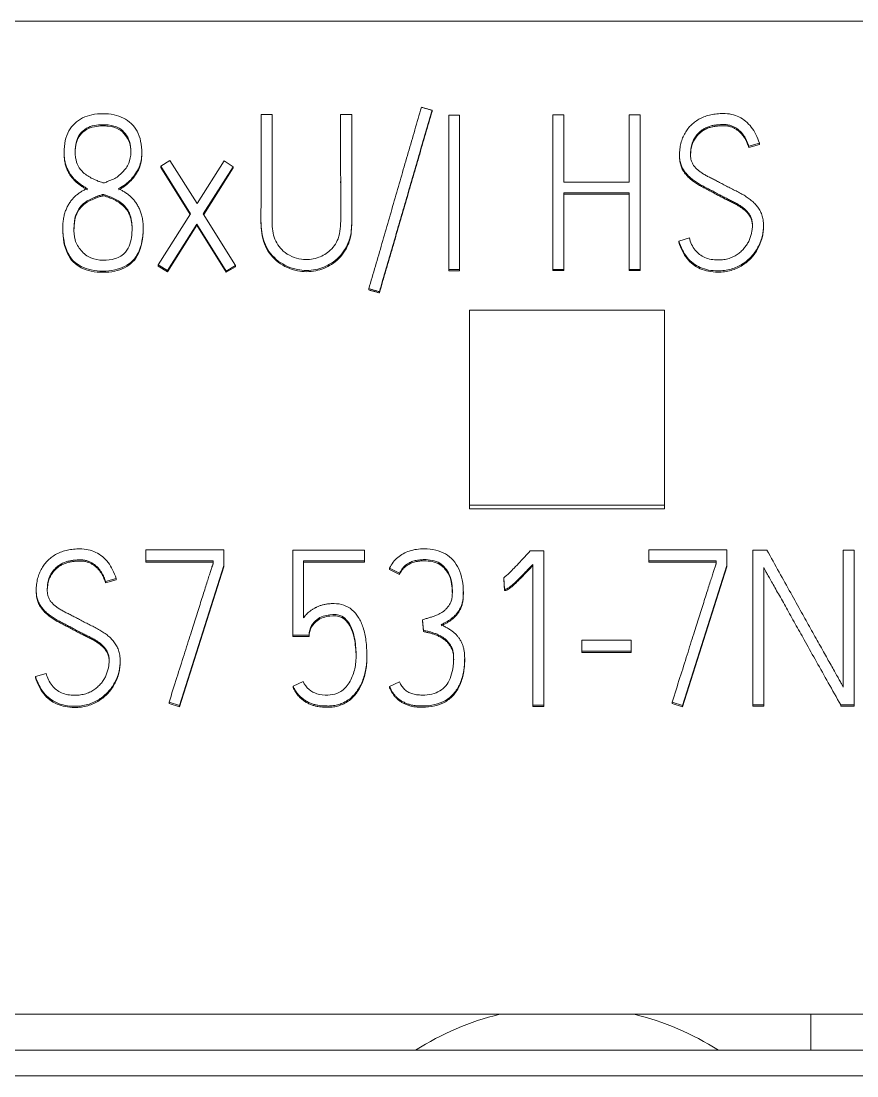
# Model space of a CAD drawing. Header units: millimetres. Extents: x 4137 to 6698, y 1400 to 3585.
# Drawn here: x 5946.05 to 5954.62, y 3361.97 to 3372.78 of the extents above; entities that cross this region are included whole.
import ezdxf

# ---------------------------------------------------------------- set-up
doc = ezdxf.new("R2010")
doc.units = ezdxf.units.MM
doc.layers.add('000-PI-Oprema', color=30, linetype='Continuous', lineweight=5)

msp = doc.modelspace()

# ---------------------------------------------------------------- linework, layer by layer
at = {"layer": '000-PI-Oprema', "color": 0, "linetype": 'ByBlock', "lineweight": 0}
for p, q in [((5968.048, 3372.785), (5943.248, 3372.785)), ((5949.327, 3371.826), (5949.327, 3371.814)), ((5950.264, 3371.87), (5950.264, 3371.858)), ((5951.504, 3371.822), (5951.504, 3370.239)), ((5951.615, 3371.822), (5951.504, 3371.822)), ((5951.615, 3371.135), (5951.615, 3371.822)), ((5952.398, 3371.822), (5952.285, 3371.822)), ((5952.285, 3371.822), (5952.285, 3371.135)), ((5952.398, 3370.239), (5952.398, 3371.822)), ((5949.327, 3371.592), (5949.327, 3371.571)), ((5946.491, 3371.44), (5946.491, 3371.427)), ((5947.288, 3371.427), (5947.288, 3371.44)), ((5953.512, 3371.503), (5953.621, 3371.533)), ((5953.512, 3371.49), (5953.621, 3371.521)), ((5953.512, 3371.503), (5953.512, 3371.49)), ((5953.621, 3371.533), (5953.621, 3371.521)), ((5947.576, 3371.355), (5947.481, 3371.296)), ((5947.854, 3370.913), (5947.576, 3371.355)), ((5948.133, 3371.351), (5947.854, 3370.913)), ((5948.226, 3371.291), (5948.133, 3371.351)), ((5949.327, 3371.387), (5949.327, 3371.4)), ((5952.802, 3371.413), (5952.802, 3371.401)), ((5947.481, 3371.296), (5947.481, 3371.283)), ((5947.481, 3371.296), (5947.787, 3370.809)), ((5947.481, 3371.283), (5947.783, 3370.803)), ((5947.918, 3370.809), (5948.226, 3371.291)), ((5947.922, 3370.803), (5948.226, 3371.279)), ((5948.226, 3371.291), (5948.226, 3371.279)), ((5948.51, 3371.202), (5948.51, 3371.189)), ((5949.327, 3371.141), (5949.327, 3371.128)), ((5952.285, 3371.135), (5951.615, 3371.135)), ((5951.615, 3370.239), (5951.615, 3371.023)), ((5951.615, 3371.023), (5952.285, 3371.023)), ((5951.615, 3371.01), (5952.285, 3371.01)), ((5952.285, 3371.023), (5952.285, 3370.239)), ((5947.787, 3370.809), (5947.454, 3370.285)), ((5948.249, 3370.279), (5947.918, 3370.809)), ((5947.55, 3370.226), (5947.851, 3370.704)), ((5947.55, 3370.213), (5947.851, 3370.691)), ((5947.851, 3370.704), (5948.153, 3370.222)), ((5947.851, 3370.704), (5947.851, 3370.691)), ((5947.851, 3370.691), (5948.153, 3370.209)), ((5948.509, 3370.782), (5948.509, 3370.769)), ((5953.663, 3370.675), (5953.663, 3370.688)), ((5946.478, 3370.665), (5946.478, 3370.653)), ((5947.301, 3370.65), (5947.301, 3370.663)), ((5952.904, 3370.561), (5952.796, 3370.53)), ((5952.796, 3370.53), (5952.796, 3370.517)), ((5947.454, 3370.285), (5947.454, 3370.273)), ((5947.454, 3370.285), (5947.55, 3370.226)), ((5947.454, 3370.273), (5947.55, 3370.213)), ((5948.153, 3370.222), (5948.249, 3370.279)), ((5948.153, 3370.209), (5948.249, 3370.266)), ((5948.249, 3370.279), (5948.249, 3370.266)), ((5947.55, 3370.226), (5947.55, 3370.213)), ((5948.153, 3370.222), (5948.153, 3370.209)), ((5950.435, 3370.237), (5950.435, 3370.224)), ((5950.545, 3370.237), (5950.545, 3370.224)), ((5951.504, 3370.239), (5951.504, 3370.226)), ((5951.504, 3370.239), (5951.615, 3370.239)), ((5951.504, 3370.226), (5951.615, 3370.226)), ((5951.615, 3370.239), (5951.615, 3370.226)), ((5952.285, 3370.239), (5952.285, 3370.226)), ((5952.285, 3370.239), (5952.398, 3370.239)), ((5952.285, 3370.226), (5952.398, 3370.226)), ((5952.398, 3370.239), (5952.398, 3370.226)), ((5949.616, 3370.041), (5949.616, 3370.028)), ((5949.724, 3370.01), (5949.724, 3369.998)), ((5950.648, 3369.82), (5950.648, 3367.822)), ((5952.648, 3369.82), (5950.648, 3369.82)), ((5952.648, 3367.822), (5952.648, 3369.82)), ((5950.648, 3367.822), (5950.648, 3367.783)), ((5950.648, 3367.822), (5952.648, 3367.822)), ((5950.648, 3367.783), (5952.648, 3367.783)), ((5952.648, 3367.822), (5952.648, 3367.783)), ((5947.33, 3367.363), (5947.33, 3367.25)), ((5948.129, 3367.363), (5947.33, 3367.363)), ((5948.129, 3367.202), (5948.129, 3367.363)), ((5948.835, 3367.36), (5949.573, 3367.36)), ((5948.835, 3366.489), (5948.835, 3367.36)), ((5949.573, 3367.36), (5949.573, 3367.25)), ((5951.269, 3367.352), (5951.409, 3367.352)), ((5951.409, 3367.352), (5951.409, 3365.771)), ((5952.489, 3367.363), (5952.489, 3367.25)), ((5953.288, 3367.363), (5952.489, 3367.363)), ((5953.288, 3367.202), (5953.288, 3367.363)), ((5953.555, 3367.36), (5953.555, 3365.773)), ((5953.699, 3367.36), (5953.555, 3367.36)), ((5954.595, 3367.36), (5954.482, 3367.36)), ((5954.482, 3367.36), (5954.482, 3365.956)), ((5954.595, 3365.773), (5954.595, 3367.36)), ((5947.33, 3367.25), (5947.33, 3367.238)), ((5947.33, 3367.25), (5948.018, 3367.25)), ((5947.33, 3367.238), (5948.018, 3367.238)), ((5948.018, 3367.25), (5948.018, 3367.22)), ((5948.945, 3367.25), (5948.945, 3366.665)), ((5949.573, 3367.25), (5948.945, 3367.25)), ((5949.573, 3367.238), (5948.945, 3367.238)), ((5949.573, 3367.25), (5949.573, 3367.238)), ((5952.489, 3367.25), (5952.489, 3367.238)), ((5952.489, 3367.25), (5953.177, 3367.25)), ((5952.489, 3367.238), (5953.177, 3367.238)), ((5953.177, 3367.25), (5953.177, 3367.22)), ((5947.674, 3365.767), (5948.129, 3367.202)), ((5947.674, 3365.754), (5948.129, 3367.189)), ((5948.129, 3367.202), (5948.129, 3367.189)), ((5949.829, 3367.176), (5949.829, 3367.163)), ((5949.829, 3367.176), (5949.931, 3367.125)), ((5949.829, 3367.163), (5949.931, 3367.112)), ((5949.931, 3367.125), (5949.931, 3367.112)), ((5951.298, 3365.771), (5951.298, 3367.215)), ((5952.833, 3365.767), (5953.288, 3367.202)), ((5952.833, 3365.754), (5953.288, 3367.189)), ((5953.288, 3367.202), (5953.288, 3367.189)), ((5953.666, 3365.773), (5953.666, 3367.182)), ((5947.024, 3367.07), (5946.915, 3367.039)), ((5947.024, 3367.057), (5946.915, 3367.026)), ((5946.915, 3367.039), (5946.915, 3367.026)), ((5947.024, 3367.07), (5947.024, 3367.057)), ((5951, 3367.077), (5951, 3367.064)), ((5951.007, 3366.96), (5951, 3367.077)), ((5951.007, 3366.947), (5951, 3367.064)), ((5946.205, 3366.95), (5946.205, 3366.937)), ((5950.585, 3366.915), (5950.585, 3366.936)), ((5951.007, 3366.96), (5951.007, 3366.947)), ((5950.168, 3366.647), (5950.168, 3366.635)), ((5950.168, 3366.647), (5950.175, 3366.537)), ((5950.168, 3366.635), (5950.175, 3366.525)), ((5948.835, 3366.489), (5948.835, 3366.476)), ((5949.003, 3366.489), (5948.835, 3366.489)), ((5949.003, 3366.476), (5948.835, 3366.476)), ((5949.003, 3366.489), (5949.003, 3366.476)), ((5950.175, 3366.537), (5950.175, 3366.525)), ((5951.799, 3366.436), (5951.799, 3366.324)), ((5952.305, 3366.436), (5951.799, 3366.436)), ((5952.305, 3366.324), (5952.305, 3366.436)), ((5949.596, 3366.27), (5949.596, 3366.283)), ((5950.599, 3366.228), (5950.599, 3366.25)), ((5951.799, 3366.324), (5951.799, 3366.311)), ((5951.799, 3366.324), (5952.305, 3366.324)), ((5951.799, 3366.311), (5952.305, 3366.311)), ((5952.305, 3366.324), (5952.305, 3366.311)), ((5947.066, 3366.212), (5947.066, 3366.225)), ((5946.198, 3366.066), (5946.307, 3366.097)), ((5946.198, 3366.066), (5946.198, 3366.053)), ((5948.839, 3365.967), (5948.941, 3366.013)), ((5948.839, 3365.967), (5948.839, 3365.954)), ((5949.931, 3366.009), (5949.829, 3365.963)), ((5949.829, 3365.963), (5949.829, 3365.95)), ((5947.567, 3365.802), (5947.567, 3365.789)), ((5947.567, 3365.802), (5947.674, 3365.767)), ((5947.567, 3365.789), (5947.674, 3365.754)), ((5947.674, 3365.767), (5947.674, 3365.754)), ((5951.298, 3365.771), (5951.298, 3365.759)), ((5951.409, 3365.771), (5951.298, 3365.771)), ((5951.409, 3365.759), (5951.298, 3365.759)), ((5951.409, 3365.771), (5951.409, 3365.759)), ((5952.727, 3365.802), (5952.727, 3365.789)), ((5952.727, 3365.802), (5952.833, 3365.767)), ((5952.727, 3365.789), (5952.833, 3365.754)), ((5952.833, 3365.767), (5952.833, 3365.754)), ((5953.555, 3365.773), (5953.666, 3365.773)), ((5953.555, 3365.773), (5953.555, 3365.761)), ((5953.555, 3365.761), (5953.666, 3365.761)), ((5953.666, 3365.773), (5953.666, 3365.761)), ((5954.456, 3365.773), (5954.456, 3365.761)), ((5954.456, 3365.773), (5954.595, 3365.773)), ((5954.456, 3365.761), (5954.595, 3365.761)), ((5954.595, 3365.773), (5954.595, 3365.761)), ((5968.048, 3362.602), (5943.248, 3362.602)), ((5954.148, 3362.602), (5954.148, 3362.234)), ((5968.148, 3362.234), (5943.148, 3362.234)), ((5968.148, 3361.97), (5943.148, 3361.97))]:
    msp.add_line(p, q, dxfattribs=at)
for start, end in [(103.753, 122.3801), (57.6199, 76.247)]:
    msp.add_arc((5951.648, 3359.785), 2.9, start, end, dxfattribs=at)
for points in [[(5950.155, 3371.901), (5949.616, 3370.041)], [(5950.264, 3371.87), (5950.155, 3371.901)], [(5948.624, 3371.826), (5948.511, 3371.826)], [(5949.44, 3371.826), (5949.327, 3371.826)], [(5949.724, 3370.01), (5950.264, 3371.87)], [(5949.724, 3369.998), (5950.264, 3371.858)], [(5950.435, 3370.237), (5950.435, 3371.82)], [(5950.435, 3371.82), (5950.545, 3371.82)], [(5950.545, 3371.82), (5950.545, 3370.237)], [(5950.545, 3370.237), (5950.435, 3370.237)], [(5950.545, 3370.224), (5950.435, 3370.224)], [(5949.616, 3370.041), (5949.724, 3370.01)], [(5949.616, 3370.028), (5949.724, 3369.998)]]:
    msp.add_open_spline(points, degree=1, dxfattribs=at)
for points, knots in [([(5946.729, 3371.069), (5946.719, 3371.074), (5946.7, 3371.085), (5946.672, 3371.102), (5946.644, 3371.122), (5946.616, 3371.144), (5946.591, 3371.169), (5946.567, 3371.197), (5946.545, 3371.228), (5946.527, 3371.263), (5946.511, 3371.301), (5946.499, 3371.342), (5946.492, 3371.388), (5946.49, 3371.461), (5946.497, 3371.554), (5946.533, 3371.659), (5946.596, 3371.74), (5946.679, 3371.796), (5946.779, 3371.829), (5946.889, 3371.838), (5947, 3371.829), (5947.101, 3371.795), (5947.184, 3371.737), (5947.246, 3371.655), (5947.281, 3371.549), (5947.291, 3371.447), (5947.283, 3371.357), (5947.262, 3371.286), (5947.226, 3371.22), (5947.178, 3371.16), (5947.119, 3371.108), (5947.074, 3371.08), (5947.05, 3371.067)], [0, 0, 0, 0, 0.014556, 0.029567, 0.045073, 0.06094, 0.077119, 0.093748, 0.110887, 0.128668, 0.147296, 0.166948, 0.187898, 0.210413, 0.266348, 0.314631, 0.359149, 0.40325, 0.449199, 0.499993, 0.551851, 0.598383, 0.642757, 0.687636, 0.736493, 0.793087, 0.826472, 0.85944, 0.893283, 0.927929, 0.963171, 1, 1, 1, 1]), ([(5948.511, 3371.826), (5948.511, 3371.756), (5948.51, 3371.6), (5948.511, 3371.36), (5948.51, 3371.122), (5948.512, 3370.905), (5948.505, 3370.699), (5948.535, 3370.486), (5948.678, 3370.31), (5948.872, 3370.225), (5949.069, 3370.226), (5949.245, 3370.295), (5949.368, 3370.42), (5949.439, 3370.582), (5949.441, 3370.772), (5949.44, 3371.003), (5949.44, 3371.274), (5949.44, 3371.538), (5949.44, 3371.724), (5949.44, 3371.811), (5949.44, 3371.826)], [0, 0, 0, 0, 0.056588, 0.12618, 0.193845, 0.248988, 0.301001, 0.361119, 0.417663, 0.475034, 0.525525, 0.571601, 0.623134, 0.662261, 0.7114, 0.774249, 0.84962, 0.929927, 0.98784, 1, 1, 1, 1]), ([(5949.327, 3371.826), (5949.327, 3371.784), (5949.327, 3371.685), (5949.327, 3371.517), (5949.327, 3371.295), (5949.327, 3371.038), (5949.329, 3370.784), (5949.324, 3370.563), (5949.22, 3370.418), (5949.08, 3370.345), (5948.909, 3370.331), (5948.735, 3370.405), (5948.628, 3370.568), (5948.623, 3370.739), (5948.624, 3370.916), (5948.624, 3371.123), (5948.624, 3371.377), (5948.624, 3371.619), (5948.624, 3371.772), (5948.624, 3371.826)], [0, 0, 0, 0, 0.037912, 0.088194, 0.15005, 0.235584, 0.316728, 0.37904, 0.427403, 0.467304, 0.515197, 0.575318, 0.625401, 0.679015, 0.724908, 0.783705, 0.863784, 0.951314, 1, 1, 1, 1]), ([(5953.621, 3371.533), (5953.612, 3371.564), (5953.59, 3371.622), (5953.542, 3371.698), (5953.483, 3371.76), (5953.414, 3371.805), (5953.335, 3371.832), (5953.257, 3371.839), (5953.186, 3371.835), (5953.123, 3371.825), (5953.066, 3371.809), (5953.013, 3371.786), (5952.965, 3371.757), (5952.923, 3371.723), (5952.888, 3371.682), (5952.857, 3371.637), (5952.833, 3371.586), (5952.815, 3371.531), (5952.805, 3371.472), (5952.801, 3371.413), (5952.805, 3371.359), (5952.816, 3371.311), (5952.835, 3371.269), (5952.861, 3371.232), (5952.892, 3371.198), (5952.927, 3371.167), (5952.965, 3371.139), (5953.007, 3371.112), (5953.052, 3371.088), (5953.099, 3371.065), (5953.146, 3371.04), (5953.192, 3371.014), (5953.238, 3370.99), (5953.282, 3370.968), (5953.325, 3370.947), (5953.367, 3370.927), (5953.405, 3370.905), (5953.44, 3370.883), (5953.472, 3370.858), (5953.498, 3370.831), (5953.521, 3370.802), (5953.539, 3370.769), (5953.548, 3370.73), (5953.551, 3370.691), (5953.549, 3370.652), (5953.542, 3370.615), (5953.532, 3370.575), (5953.517, 3370.535), (5953.496, 3370.497), (5953.471, 3370.461), (5953.44, 3370.427), (5953.403, 3370.397), (5953.36, 3370.371), (5953.311, 3370.35), (5953.255, 3370.338), (5953.171, 3370.333), (5953.061, 3370.348), (5952.953, 3370.434), (5952.913, 3370.516), (5952.904, 3370.561)], [0, 0, 0, 0, 0.029502, 0.056552, 0.082213, 0.107035, 0.131706, 0.157625, 0.177725, 0.196768, 0.215008, 0.232485, 0.249262, 0.265692, 0.282067, 0.298646, 0.315747, 0.333416, 0.35172, 0.370963, 0.387214, 0.402039, 0.415923, 0.429557, 0.443355, 0.457518, 0.472137, 0.48722, 0.502837, 0.518847, 0.535063, 0.551489, 0.567151, 0.582304, 0.596956, 0.611001, 0.624363, 0.637091, 0.649186, 0.660727, 0.671894, 0.683121, 0.695107, 0.708316, 0.719066, 0.730707, 0.743348, 0.756492, 0.769735, 0.783289, 0.797204, 0.811603, 0.826753, 0.842746, 0.859925, 0.878764, 0.920226, 0.957605, 1, 1, 1, 1]), ([(5946.889, 3371.128), (5946.894, 3371.127), (5946.913, 3371.128), (5946.948, 3371.148), (5947.016, 3371.167), (5947.092, 3371.233), (5947.162, 3371.321), (5947.18, 3371.442), (5947.167, 3371.574), (5947.078, 3371.692), (5946.963, 3371.72), (5946.877, 3371.724), (5946.8, 3371.718), (5946.718, 3371.69), (5946.649, 3371.634), (5946.611, 3371.543), (5946.603, 3371.458), (5946.607, 3371.372), (5946.631, 3371.298), (5946.678, 3371.237), (5946.732, 3371.197), (5946.773, 3371.173), (5946.813, 3371.155), (5946.839, 3371.144), (5946.866, 3371.136), (5946.88, 3371.129), (5946.889, 3371.128)], [0, 0, 0, 0, 0.007812, 0.03125, 0.0625, 0.125, 0.1875, 0.25, 0.3125, 0.40625, 0.46875, 0.5, 0.546875, 0.59375, 0.640625, 0.6875, 0.75, 0.78125, 0.828125, 0.875, 0.90625, 0.9375, 0.953125, 0.976562, 0.984375, 1, 1, 1, 1]), ([(5947.175, 3371.439), (5947.175, 3371.474), (5947.164, 3371.564), (5947.078, 3371.679), (5946.963, 3371.707), (5946.877, 3371.712), (5946.8, 3371.705), (5946.718, 3371.677), (5946.649, 3371.621), (5946.611, 3371.532), (5946.605, 3371.466), (5946.605, 3371.429)], [0, 0, 0, 0, 0.114744, 0.30519, 0.432154, 0.495636, 0.590859, 0.686082, 0.781305, 0.876528, 1, 1, 1, 1]), ([(5952.796, 3370.53), (5952.805, 3370.498), (5952.828, 3370.439), (5952.877, 3370.361), (5952.94, 3370.299), (5953.015, 3370.255), (5953.102, 3370.229), (5953.187, 3370.222), (5953.264, 3370.227), (5953.331, 3370.24), (5953.392, 3370.263), (5953.447, 3370.293), (5953.497, 3370.328), (5953.54, 3370.369), (5953.577, 3370.415), (5953.608, 3370.465), (5953.632, 3370.518), (5953.65, 3370.574), (5953.661, 3370.631), (5953.665, 3370.689), (5953.661, 3370.745), (5953.649, 3370.798), (5953.627, 3370.845), (5953.599, 3370.886), (5953.566, 3370.923), (5953.528, 3370.955), (5953.486, 3370.985), (5953.442, 3371.013), (5953.394, 3371.037), (5953.344, 3371.062), (5953.295, 3371.087), (5953.248, 3371.112), (5953.203, 3371.136), (5953.161, 3371.157), (5953.12, 3371.178), (5953.082, 3371.197), (5953.047, 3371.218), (5953.015, 3371.239), (5952.986, 3371.261), (5952.962, 3371.285), (5952.941, 3371.312), (5952.926, 3371.341), (5952.917, 3371.375), (5952.914, 3371.42), (5952.918, 3371.473), (5952.93, 3371.531), (5952.951, 3371.578), (5952.979, 3371.617), (5953.009, 3371.65), (5953.043, 3371.675), (5953.079, 3371.694), (5953.117, 3371.709), (5953.154, 3371.717), (5953.19, 3371.721), (5953.222, 3371.724), (5953.255, 3371.726), (5953.289, 3371.723), (5953.326, 3371.716), (5953.358, 3371.703), (5953.387, 3371.686), (5953.413, 3371.667), (5953.435, 3371.645), (5953.454, 3371.622), (5953.471, 3371.598), (5953.485, 3371.573), (5953.496, 3371.548), (5953.505, 3371.525), (5953.51, 3371.51), (5953.512, 3371.503)], [0, 0, 0, 0, 0.030216, 0.057834, 0.084112, 0.110126, 0.13699, 0.166062, 0.187444, 0.207786, 0.227532, 0.246694, 0.265147, 0.28321, 0.301078, 0.318906, 0.33698, 0.354995, 0.372624, 0.390132, 0.408102, 0.424528, 0.439934, 0.454952, 0.469937, 0.485134, 0.500714, 0.516729, 0.533253, 0.550073, 0.566929, 0.583824, 0.598837, 0.613277, 0.627146, 0.64033, 0.652736, 0.664395, 0.675364, 0.685785, 0.695827, 0.705789, 0.716159, 0.727332, 0.74751, 0.765141, 0.780786, 0.795151, 0.808601, 0.821478, 0.833928, 0.845962, 0.857807, 0.868933, 0.878649, 0.88698, 0.899043, 0.910208, 0.920757, 0.930874, 0.940594, 0.950061, 0.959303, 0.96829, 0.9771, 0.985473, 0.993098, 1, 1, 1, 1]), ([(5952.915, 3371.405), (5952.916, 3371.425), (5952.918, 3371.463), (5952.93, 3371.518), (5952.951, 3371.565), (5952.979, 3371.604), (5953.009, 3371.637), (5953.043, 3371.662), (5953.079, 3371.682), (5953.117, 3371.696), (5953.154, 3371.704), (5953.19, 3371.708), (5953.222, 3371.711), (5953.255, 3371.713), (5953.289, 3371.711), (5953.326, 3371.703), (5953.358, 3371.69), (5953.387, 3371.673), (5953.413, 3371.654), (5953.435, 3371.632), (5953.454, 3371.609), (5953.471, 3371.585), (5953.485, 3371.56), (5953.496, 3371.535), (5953.505, 3371.512), (5953.51, 3371.497), (5953.512, 3371.49)], [0, 0, 0, 0, 0.065823, 0.131059, 0.188942, 0.242091, 0.291852, 0.339495, 0.385558, 0.430084, 0.473906, 0.515072, 0.551021, 0.581842, 0.626473, 0.667782, 0.706813, 0.744244, 0.780205, 0.815232, 0.849428, 0.882676, 0.915274, 0.946254, 0.974465, 1, 1, 1, 1]), ([(5946.729, 3371.056), (5946.719, 3371.061), (5946.7, 3371.072), (5946.672, 3371.09), (5946.644, 3371.109), (5946.616, 3371.131), (5946.591, 3371.156), (5946.567, 3371.184), (5946.545, 3371.215), (5946.527, 3371.25), (5946.511, 3371.288), (5946.499, 3371.33), (5946.492, 3371.376), (5946.491, 3371.409), (5946.491, 3371.427), (5946.491, 3371.429)], [0, 0, 0, 0, 0.068397, 0.138937, 0.211797, 0.286356, 0.362379, 0.440519, 0.521055, 0.604608, 0.692141, 0.784485, 0.882929, 0.988726, 1, 1, 1, 1]), ([(5947.288, 3371.429), (5947.288, 3371.425), (5947.288, 3371.397), (5947.283, 3371.344), (5947.262, 3371.273), (5947.226, 3371.208), (5947.178, 3371.148), (5947.119, 3371.095), (5947.074, 3371.067), (5947.05, 3371.054)], [0, 0, 0, 0, 0.025577, 0.182798, 0.338056, 0.497434, 0.660595, 0.826558, 1, 1, 1, 1]), ([(5948.509, 3370.769), (5948.509, 3370.745), (5948.511, 3370.645), (5948.535, 3370.473), (5948.678, 3370.298), (5948.872, 3370.212), (5949.069, 3370.213), (5949.245, 3370.282), (5949.368, 3370.407), (5949.439, 3370.569), (5949.441, 3370.759), (5949.44, 3370.99), (5949.44, 3371.198), (5949.44, 3371.329), (5949.44, 3371.365)], [0, 0, 0, 0, 0.033223, 0.13371, 0.228223, 0.324119, 0.408514, 0.48553, 0.571667, 0.637068, 0.719204, 0.824256, 0.950238, 1, 1, 1, 1]), ([(5952.802, 3371.407), (5952.802, 3371.404), (5952.802, 3371.383), (5952.805, 3371.346), (5952.816, 3371.298), (5952.835, 3371.256), (5952.861, 3371.219), (5952.892, 3371.185), (5952.927, 3371.154), (5952.965, 3371.126), (5953.007, 3371.1), (5953.052, 3371.076), (5953.099, 3371.052), (5953.146, 3371.027), (5953.192, 3371.002), (5953.238, 3370.977), (5953.282, 3370.955), (5953.325, 3370.935), (5953.367, 3370.915), (5953.405, 3370.893), (5953.44, 3370.87), (5953.472, 3370.846), (5953.498, 3370.819), (5953.521, 3370.789), (5953.539, 3370.756), (5953.548, 3370.718), (5953.55, 3370.691), (5953.55, 3370.677)], [0, 0, 0, 0, 0.008262, 0.056111, 0.099761, 0.14064, 0.180782, 0.221408, 0.263107, 0.306149, 0.350557, 0.396538, 0.443676, 0.491422, 0.539784, 0.585899, 0.630514, 0.673652, 0.715005, 0.754346, 0.79182, 0.827432, 0.861414, 0.894293, 0.927346, 0.962637, 1, 1, 1, 1]), ([(5947.05, 3371.067), (5947.06, 3371.062), (5947.08, 3371.051), (5947.11, 3371.033), (5947.14, 3371.013), (5947.169, 3370.99), (5947.196, 3370.963), (5947.221, 3370.933), (5947.244, 3370.898), (5947.263, 3370.86), (5947.28, 3370.819), (5947.292, 3370.773), (5947.3, 3370.722), (5947.303, 3370.639), (5947.295, 3370.534), (5947.261, 3370.416), (5947.199, 3370.325), (5947.112, 3370.263), (5947.006, 3370.228), (5946.889, 3370.218), (5946.772, 3370.228), (5946.666, 3370.264), (5946.58, 3370.325), (5946.518, 3370.416), (5946.484, 3370.535), (5946.476, 3370.641), (5946.479, 3370.724), (5946.486, 3370.774), (5946.498, 3370.82), (5946.514, 3370.861), (5946.532, 3370.898), (5946.554, 3370.933), (5946.578, 3370.963), (5946.605, 3370.991), (5946.634, 3371.014), (5946.665, 3371.035), (5946.696, 3371.053), (5946.718, 3371.064), (5946.729, 3371.069)], [0, 0, 0, 0, 0.013971, 0.028402, 0.043336, 0.058719, 0.0746, 0.091138, 0.108303, 0.126121, 0.144793, 0.164595, 0.185892, 0.208937, 0.268471, 0.31829, 0.36183, 0.40395, 0.448807, 0.499659, 0.550001, 0.594568, 0.636606, 0.68023, 0.730342, 0.790387, 0.813379, 0.834502, 0.85399, 0.872294, 0.889768, 0.906584, 0.922873, 0.938755, 0.95442, 0.969879, 0.985049, 1, 1, 1, 1]), ([(5946.897, 3371.006), (5946.894, 3371.007), (5946.889, 3371.007), (5946.874, 3371.001), (5946.845, 3370.997), (5946.802, 3370.974), (5946.739, 3370.953), (5946.66, 3370.895), (5946.599, 3370.793), (5946.59, 3370.669), (5946.594, 3370.537), (5946.66, 3370.429), (5946.76, 3370.345), (5946.89, 3370.329), (5947.016, 3370.341), (5947.123, 3370.401), (5947.17, 3370.498), (5947.184, 3370.58), (5947.189, 3370.653), (5947.187, 3370.721), (5947.175, 3370.783), (5947.15, 3370.84), (5947.116, 3370.888), (5947.076, 3370.922), (5947.041, 3370.945), (5947.014, 3370.96), (5946.988, 3370.973), (5946.963, 3370.983), (5946.944, 3370.99), (5946.927, 3370.997), (5946.911, 3371.001), (5946.902, 3371.005), (5946.897, 3371.006)], [0, 0, 0, 0, 0.003906, 0.007812, 0.023438, 0.046875, 0.078125, 0.125, 0.1875, 0.25, 0.3125, 0.375, 0.4375, 0.5, 0.5625, 0.625, 0.671875, 0.71875, 0.75, 0.78125, 0.820312, 0.84375, 0.875, 0.90625, 0.921875, 0.9375, 0.953125, 0.964844, 0.976562, 0.984375, 0.992188, 1, 1, 1, 1]), ([(5946.897, 3370.994), (5946.894, 3370.994), (5946.889, 3370.994), (5946.874, 3370.988), (5946.845, 3370.984), (5946.802, 3370.962), (5946.739, 3370.94), (5946.66, 3370.883), (5946.599, 3370.78), (5946.592, 3370.692), (5946.592, 3370.643), (5946.592, 3370.637)], [0, 0, 0, 0, 0.015104, 0.030208, 0.090623, 0.181247, 0.302078, 0.483325, 0.724988, 0.966651, 1, 1, 1, 1]), ([(5947.188, 3370.651), (5947.188, 3370.668), (5947.186, 3370.712), (5947.175, 3370.77), (5947.15, 3370.828), (5947.116, 3370.875), (5947.076, 3370.909), (5947.041, 3370.932), (5947.014, 3370.948), (5946.988, 3370.96), (5946.963, 3370.97), (5946.944, 3370.978), (5946.927, 3370.984), (5946.911, 3370.988), (5946.902, 3370.993), (5946.897, 3370.994)], [0, 0, 0, 0, 0.106174, 0.265786, 0.361553, 0.489242, 0.616932, 0.680776, 0.744621, 0.808466, 0.856349, 0.904233, 0.936155, 0.968078, 1, 1, 1, 1]), ([(5947.301, 3370.648), (5947.301, 3370.603), (5947.294, 3370.519), (5947.261, 3370.403), (5947.199, 3370.312), (5947.112, 3370.251), (5947.006, 3370.215), (5946.889, 3370.206), (5946.772, 3370.215), (5946.666, 3370.251), (5946.58, 3370.312), (5946.518, 3370.403), (5946.484, 3370.52), (5946.478, 3370.605), (5946.478, 3370.651)], [0, 0, 0, 0, 0.098032, 0.184613, 0.260281, 0.333482, 0.411438, 0.499815, 0.587305, 0.664757, 0.737815, 0.813629, 0.90072, 1, 1, 1, 1]), ([(5952.796, 3370.517), (5952.805, 3370.486), (5952.828, 3370.426), (5952.877, 3370.348), (5952.94, 3370.287), (5953.015, 3370.242), (5953.102, 3370.216), (5953.187, 3370.209), (5953.264, 3370.214), (5953.331, 3370.227), (5953.392, 3370.25), (5953.447, 3370.28), (5953.497, 3370.316), (5953.54, 3370.356), (5953.577, 3370.402), (5953.608, 3370.452), (5953.632, 3370.506), (5953.65, 3370.561), (5953.661, 3370.618), (5953.663, 3370.657), (5953.663, 3370.677), (5953.663, 3370.677)], [0, 0, 0, 0, 0.077352, 0.148056, 0.215328, 0.281923, 0.350695, 0.425118, 0.479856, 0.531932, 0.582482, 0.631538, 0.678776, 0.725017, 0.770759, 0.816399, 0.862669, 0.908787, 0.953917, 0.998739, 1, 1, 1, 1]), ([(5946.307, 3366.097), (5946.316, 3366.052), (5946.356, 3365.97), (5946.463, 3365.885), (5946.573, 3365.87), (5946.658, 3365.875), (5946.714, 3365.887), (5946.763, 3365.907), (5946.805, 3365.934), (5946.842, 3365.963), (5946.873, 3365.997), (5946.899, 3366.033), (5946.92, 3366.072), (5946.934, 3366.112), (5946.945, 3366.151), (5946.951, 3366.189), (5946.954, 3366.227), (5946.951, 3366.266), (5946.941, 3366.305), (5946.924, 3366.339), (5946.901, 3366.368), (5946.874, 3366.395), (5946.843, 3366.419), (5946.808, 3366.442), (5946.769, 3366.464), (5946.728, 3366.484), (5946.685, 3366.504), (5946.64, 3366.526), (5946.595, 3366.551), (5946.548, 3366.576), (5946.501, 3366.601), (5946.455, 3366.625), (5946.41, 3366.649), (5946.368, 3366.675), (5946.329, 3366.704), (5946.294, 3366.734), (5946.264, 3366.768), (5946.238, 3366.805), (5946.218, 3366.847), (5946.207, 3366.895), (5946.204, 3366.95), (5946.207, 3367.008), (5946.218, 3367.068), (5946.236, 3367.123), (5946.26, 3367.173), (5946.29, 3367.219), (5946.326, 3367.259), (5946.368, 3367.294), (5946.415, 3367.323), (5946.468, 3367.345), (5946.526, 3367.362), (5946.588, 3367.372), (5946.659, 3367.375), (5946.737, 3367.368), (5946.816, 3367.341), (5946.886, 3367.296), (5946.945, 3367.235), (5946.992, 3367.158), (5947.014, 3367.1), (5947.024, 3367.07)], [0, 0, 0, 0, 0.042395, 0.079774, 0.121236, 0.140075, 0.157254, 0.173247, 0.188397, 0.202796, 0.216711, 0.230265, 0.243508, 0.256652, 0.269293, 0.280934, 0.291684, 0.304893, 0.316879, 0.328106, 0.339273, 0.350814, 0.362909, 0.375637, 0.388999, 0.403044, 0.417696, 0.432849, 0.448511, 0.464937, 0.481153, 0.497163, 0.51278, 0.527863, 0.542482, 0.556645, 0.570443, 0.584077, 0.597961, 0.612786, 0.629037, 0.64828, 0.666584, 0.684253, 0.701354, 0.717933, 0.734308, 0.750738, 0.767515, 0.784992, 0.803232, 0.822275, 0.842375, 0.868294, 0.892965, 0.917787, 0.943448, 0.970498, 1, 1, 1, 1]), ([(5950.359, 3366.597), (5950.368, 3366.601), (5950.386, 3366.61), (5950.413, 3366.626), (5950.439, 3366.642), (5950.465, 3366.66), (5950.49, 3366.681), (5950.513, 3366.704), (5950.534, 3366.731), (5950.551, 3366.761), (5950.567, 3366.794), (5950.578, 3366.832), (5950.584, 3366.876), (5950.587, 3366.951), (5950.579, 3367.051), (5950.545, 3367.167), (5950.486, 3367.26), (5950.404, 3367.327), (5950.299, 3367.367), (5950.172, 3367.378), (5950.034, 3367.363), (5949.906, 3367.292), (5949.848, 3367.219), (5949.829, 3367.176)], [0, 0, 0, 0, 0.019459, 0.039301, 0.05955, 0.080105, 0.100989, 0.122386, 0.144292, 0.16684, 0.190353, 0.215738, 0.244087, 0.27581, 0.363621, 0.439823, 0.508996, 0.575574, 0.644592, 0.722009, 0.822031, 0.909956, 1, 1, 1, 1]), ([(5951, 3367.077), (5951.02, 3367.093), (5951.056, 3367.125), (5951.111, 3367.181), (5951.163, 3367.236), (5951.218, 3367.295), (5951.251, 3367.332), (5951.269, 3367.352)], [0, 0, 0, 0, 0.198846, 0.377684, 0.606339, 0.795382, 1, 1, 1, 1]), ([(5954.482, 3365.956), (5954.477, 3365.965), (5954.466, 3365.986), (5954.445, 3366.023), (5954.42, 3366.069), (5954.389, 3366.123), (5954.355, 3366.183), (5954.318, 3366.249), (5954.278, 3366.321), (5954.235, 3366.397), (5954.191, 3366.476), (5954.146, 3366.558), (5954.1, 3366.64), (5954.032, 3366.761), (5953.94, 3366.926), (5953.822, 3367.139), (5953.741, 3367.285), (5953.699, 3367.36)], [0, 0, 0, 0, 0.019057, 0.045144, 0.078261, 0.117077, 0.160259, 0.207807, 0.259003, 0.31313, 0.370188, 0.428711, 0.487234, 0.545757, 0.688172, 0.839586, 1, 1, 1, 1]), ([(5946.915, 3367.039), (5946.913, 3367.046), (5946.908, 3367.061), (5946.899, 3367.084), (5946.887, 3367.109), (5946.874, 3367.134), (5946.857, 3367.158), (5946.838, 3367.182), (5946.815, 3367.203), (5946.789, 3367.222), (5946.761, 3367.239), (5946.728, 3367.252), (5946.692, 3367.26), (5946.657, 3367.262), (5946.624, 3367.261), (5946.592, 3367.257), (5946.557, 3367.253), (5946.519, 3367.245), (5946.482, 3367.231), (5946.446, 3367.211), (5946.412, 3367.186), (5946.381, 3367.153), (5946.354, 3367.115), (5946.332, 3367.067), (5946.32, 3367.01), (5946.317, 3366.956), (5946.32, 3366.911), (5946.329, 3366.878), (5946.344, 3366.848), (5946.364, 3366.822), (5946.388, 3366.797), (5946.417, 3366.775), (5946.449, 3366.754), (5946.484, 3366.734), (5946.523, 3366.714), (5946.563, 3366.694), (5946.606, 3366.672), (5946.651, 3366.649), (5946.697, 3366.623), (5946.747, 3366.598), (5946.796, 3366.574), (5946.844, 3366.549), (5946.889, 3366.521), (5946.931, 3366.492), (5946.969, 3366.459), (5947.001, 3366.422), (5947.03, 3366.381), (5947.051, 3366.335), (5947.063, 3366.282), (5947.067, 3366.225), (5947.063, 3366.167), (5947.053, 3366.11), (5947.035, 3366.055), (5947.01, 3366.001), (5946.979, 3365.951), (5946.942, 3365.906), (5946.899, 3365.865), (5946.849, 3365.829), (5946.794, 3365.799), (5946.733, 3365.776), (5946.667, 3365.763), (5946.589, 3365.758), (5946.504, 3365.765), (5946.418, 3365.791), (5946.342, 3365.836), (5946.279, 3365.897), (5946.23, 3365.975), (5946.207, 3366.035), (5946.198, 3366.066)], [0, 0, 0, 0, 0.006902, 0.014527, 0.0229, 0.03171, 0.040697, 0.049939, 0.059406, 0.069126, 0.079243, 0.089792, 0.100957, 0.11302, 0.121351, 0.131067, 0.142193, 0.154038, 0.166072, 0.178522, 0.191399, 0.204849, 0.219214, 0.234859, 0.25249, 0.272668, 0.283841, 0.294211, 0.304173, 0.314215, 0.324636, 0.335605, 0.347264, 0.35967, 0.372854, 0.386723, 0.401163, 0.416176, 0.433071, 0.449927, 0.466747, 0.483271, 0.499286, 0.514866, 0.530063, 0.545048, 0.560066, 0.575472, 0.591898, 0.609868, 0.627376, 0.645005, 0.66302, 0.681094, 0.698922, 0.71679, 0.734853, 0.753306, 0.772468, 0.792214, 0.812556, 0.833938, 0.86301, 0.889874, 0.915888, 0.942166, 0.969784, 1, 1, 1, 1]), ([(5946.915, 3367.026), (5946.913, 3367.034), (5946.908, 3367.049), (5946.899, 3367.072), (5946.887, 3367.096), (5946.874, 3367.121), (5946.857, 3367.146), (5946.838, 3367.169), (5946.815, 3367.191), (5946.789, 3367.21), (5946.761, 3367.227), (5946.728, 3367.24), (5946.692, 3367.247), (5946.657, 3367.249), (5946.624, 3367.248), (5946.592, 3367.245), (5946.557, 3367.24), (5946.519, 3367.232), (5946.482, 3367.218), (5946.446, 3367.199), (5946.412, 3367.173), (5946.381, 3367.141), (5946.354, 3367.102), (5946.332, 3367.054), (5946.321, 3367), (5946.318, 3366.961), (5946.318, 3366.942)], [0, 0, 0, 0, 0.025535, 0.053746, 0.084726, 0.117324, 0.150572, 0.184768, 0.219795, 0.255756, 0.293187, 0.332218, 0.373527, 0.418158, 0.448979, 0.484928, 0.526094, 0.569916, 0.614442, 0.660505, 0.708148, 0.757909, 0.811058, 0.868941, 0.934177, 1, 1, 1, 1]), ([(5949.931, 3367.125), (5949.936, 3367.134), (5949.946, 3367.152), (5949.963, 3367.176), (5949.982, 3367.197), (5950.003, 3367.213), (5950.024, 3367.228), (5950.046, 3367.239), (5950.068, 3367.247), (5950.091, 3367.254), (5950.115, 3367.258), (5950.138, 3367.261), (5950.161, 3367.263), (5950.231, 3367.265), (5950.35, 3367.246), (5950.462, 3367.104), (5950.475, 3366.971), (5950.471, 3366.878), (5950.462, 3366.838), (5950.446, 3366.804), (5950.425, 3366.774), (5950.401, 3366.749), (5950.374, 3366.727), (5950.343, 3366.709), (5950.311, 3366.693), (5950.276, 3366.68), (5950.24, 3366.669), (5950.204, 3366.658), (5950.18, 3366.651), (5950.168, 3366.647)], [0, 0, 0, 0, 0.025161, 0.048595, 0.070641, 0.091589, 0.111603, 0.13094, 0.14993, 0.168791, 0.187661, 0.206323, 0.224495, 0.242226, 0.372375, 0.490579, 0.643633, 0.679942, 0.712328, 0.741834, 0.769901, 0.797396, 0.824894, 0.852838, 0.881452, 0.911007, 0.940973, 0.970636, 1, 1, 1, 1]), ([(5949.931, 3367.112), (5949.936, 3367.122), (5949.946, 3367.139), (5949.963, 3367.164), (5949.982, 3367.184), (5950.003, 3367.201), (5950.024, 3367.215), (5950.046, 3367.226), (5950.068, 3367.234), (5950.091, 3367.241), (5950.115, 3367.246), (5950.138, 3367.249), (5950.161, 3367.251), (5950.231, 3367.252), (5950.35, 3367.233), (5950.459, 3367.095), (5950.472, 3366.985), (5950.472, 3366.925)], [0, 0, 0, 0, 0.039855, 0.076975, 0.111896, 0.145077, 0.176779, 0.207409, 0.237489, 0.267365, 0.297255, 0.326816, 0.355601, 0.383686, 0.589842, 0.777078, 1, 1, 1, 1]), ([(5948.018, 3367.22), (5948.017, 3367.217), (5948.013, 3367.206), (5948.006, 3367.184), (5947.994, 3367.15), (5947.98, 3367.105), (5947.963, 3367.051), (5947.943, 3366.988), (5947.921, 3366.918), (5947.897, 3366.843), (5947.871, 3366.762), (5947.844, 3366.677), (5947.817, 3366.591), (5947.776, 3366.461), (5947.719, 3366.282), (5947.645, 3366.048), (5947.594, 3365.886), (5947.567, 3365.802)], [0, 0, 0, 0, 0.006664, 0.022274, 0.046836, 0.07897, 0.117297, 0.161819, 0.211415, 0.264968, 0.322476, 0.382404, 0.443215, 0.50491, 0.65714, 0.82217, 1, 1, 1, 1]), ([(5951.298, 3367.215), (5951.28, 3367.196), (5951.247, 3367.161), (5951.2, 3367.113), (5951.161, 3367.073), (5951.129, 3367.041), (5951.101, 3367.015), (5951.078, 3366.995), (5951.059, 3366.98), (5951.044, 3366.97), (5951.032, 3366.964), (5951.022, 3366.962), (5951.014, 3366.96), (5951.009, 3366.96), (5951.007, 3366.96)], [0, 0, 0, 0, 0.200504, 0.370797, 0.510902, 0.6264, 0.722885, 0.800448, 0.861213, 0.907383, 0.939504, 0.963232, 0.983337, 1, 1, 1, 1]), ([(5951.298, 3367.202), (5951.28, 3367.183), (5951.247, 3367.148), (5951.2, 3367.1), (5951.161, 3367.06), (5951.129, 3367.028), (5951.101, 3367.003), (5951.078, 3366.982), (5951.059, 3366.968), (5951.044, 3366.957), (5951.032, 3366.952), (5951.022, 3366.949), (5951.014, 3366.948), (5951.009, 3366.947), (5951.007, 3366.947)], [0, 0, 0, 0, 0.200504, 0.370797, 0.510902, 0.6264, 0.722885, 0.800448, 0.861213, 0.907383, 0.939504, 0.963232, 0.983337, 1, 1, 1, 1]), ([(5953.177, 3367.22), (5953.176, 3367.217), (5953.172, 3367.206), (5953.165, 3367.184), (5953.154, 3367.15), (5953.14, 3367.105), (5953.122, 3367.051), (5953.102, 3366.988), (5953.08, 3366.918), (5953.056, 3366.843), (5953.031, 3366.762), (5953.004, 3366.677), (5952.977, 3366.591), (5952.935, 3366.461), (5952.879, 3366.282), (5952.805, 3366.048), (5952.753, 3365.886), (5952.727, 3365.802)], [0, 0, 0, 0, 0.006664, 0.022274, 0.046836, 0.07897, 0.117297, 0.161819, 0.211415, 0.264968, 0.322476, 0.382404, 0.443215, 0.50491, 0.65714, 0.82217, 1, 1, 1, 1]), ([(5953.666, 3367.182), (5953.67, 3367.174), (5953.681, 3367.153), (5953.7, 3367.118), (5953.726, 3367.073), (5953.756, 3367.02), (5953.79, 3366.959), (5953.827, 3366.893), (5953.868, 3366.822), (5953.91, 3366.746), (5953.954, 3366.666), (5954, 3366.584), (5954.047, 3366.502), (5954.116, 3366.379), (5954.209, 3366.212), (5954.33, 3365.997), (5954.413, 3365.85), (5954.456, 3365.773)], [0, 0, 0, 0, 0.017881, 0.043036, 0.075471, 0.113785, 0.156579, 0.203853, 0.254825, 0.308715, 0.365522, 0.423995, 0.482881, 0.542179, 0.685414, 0.838021, 1, 1, 1, 1]), ([(5946.953, 3366.214), (5946.953, 3366.227), (5946.951, 3366.254), (5946.941, 3366.292), (5946.924, 3366.326), (5946.901, 3366.355), (5946.874, 3366.382), (5946.843, 3366.407), (5946.808, 3366.429), (5946.769, 3366.451), (5946.728, 3366.471), (5946.685, 3366.491), (5946.64, 3366.514), (5946.595, 3366.538), (5946.548, 3366.564), (5946.501, 3366.589), (5946.455, 3366.612), (5946.41, 3366.636), (5946.368, 3366.663), (5946.329, 3366.691), (5946.294, 3366.722), (5946.264, 3366.756), (5946.238, 3366.793), (5946.218, 3366.835), (5946.207, 3366.882), (5946.205, 3366.919), (5946.205, 3366.94), (5946.205, 3366.943)], [0, 0, 0, 0, 0.037363, 0.072654, 0.105707, 0.138586, 0.172568, 0.20818, 0.245654, 0.284995, 0.326348, 0.369486, 0.414101, 0.460216, 0.508578, 0.556324, 0.603462, 0.649443, 0.693851, 0.736893, 0.778592, 0.819218, 0.85936, 0.900239, 0.943889, 0.991738, 1, 1, 1, 1]), ([(5950.359, 3366.584), (5950.368, 3366.588), (5950.386, 3366.598), (5950.413, 3366.613), (5950.439, 3366.629), (5950.465, 3366.647), (5950.49, 3366.668), (5950.513, 3366.692), (5950.534, 3366.718), (5950.551, 3366.748), (5950.567, 3366.782), (5950.578, 3366.82), (5950.584, 3366.863), (5950.585, 3366.894), (5950.585, 3366.911), (5950.585, 3366.912)], [0, 0, 0, 0, 0.070239, 0.141859, 0.214947, 0.289138, 0.36452, 0.44175, 0.520823, 0.60221, 0.68708, 0.778706, 0.881031, 0.995537, 1, 1, 1, 1]), ([(5948.945, 3366.665), (5948.95, 3366.671), (5948.96, 3366.684), (5948.976, 3366.703), (5948.994, 3366.72), (5949.014, 3366.737), (5949.037, 3366.753), (5949.061, 3366.768), (5949.088, 3366.781), (5949.117, 3366.792), (5949.149, 3366.801), (5949.184, 3366.808), (5949.221, 3366.812), (5949.28, 3366.814), (5949.36, 3366.803), (5949.448, 3366.753), (5949.515, 3366.671), (5949.563, 3366.562), (5949.591, 3366.427), (5949.597, 3366.303), (5949.594, 3366.2), (5949.584, 3366.129), (5949.567, 3366.063), (5949.545, 3366.002), (5949.517, 3365.948), (5949.485, 3365.9), (5949.448, 3365.858), (5949.406, 3365.824), (5949.359, 3365.796), (5949.308, 3365.777), (5949.254, 3365.765), (5949.211, 3365.762), (5949.177, 3365.763), (5949.153, 3365.764), (5949.124, 3365.765), (5949.093, 3365.769), (5949.06, 3365.777), (5949.026, 3365.787), (5948.991, 3365.802), (5948.957, 3365.823), (5948.923, 3365.848), (5948.891, 3365.88), (5948.862, 3365.92), (5948.847, 3365.951), (5948.839, 3365.967)], [0, 0, 0, 0, 0.010575, 0.021534, 0.032937, 0.044729, 0.056875, 0.069452, 0.0826, 0.096505, 0.111279, 0.126985, 0.143702, 0.161538, 0.205913, 0.248141, 0.293825, 0.346182, 0.40699, 0.478261, 0.512629, 0.544859, 0.575282, 0.604004, 0.631084, 0.6569, 0.681684, 0.705765, 0.729734, 0.753772, 0.778045, 0.803118, 0.812005, 0.822876, 0.835737, 0.849942, 0.864952, 0.880894, 0.897668, 0.915306, 0.934053, 0.954105, 0.975931, 1, 1, 1, 1]), ([(5948.941, 3366.013), (5948.957, 3365.98), (5948.995, 3365.929), (5949.088, 3365.879), (5949.189, 3365.871), (5949.299, 3365.885), (5949.396, 3365.959), (5949.458, 3366.077), (5949.489, 3366.222), (5949.483, 3366.386), (5949.455, 3366.552), (5949.36, 3366.699), (5949.208, 3366.705), (5949.095, 3366.669), (5949.019, 3366.585), (5949.004, 3366.526), (5949.003, 3366.489)], [0, 0, 0, 0, 0.059022, 0.110017, 0.175174, 0.228533, 0.294979, 0.374406, 0.452147, 0.547151, 0.653629, 0.744768, 0.81483, 0.893356, 0.941956, 1, 1, 1, 1]), ([(5949.485, 3366.267), (5949.485, 3366.3), (5949.479, 3366.395), (5949.455, 3366.539), (5949.36, 3366.686), (5949.208, 3366.692), (5949.095, 3366.656), (5949.019, 3366.572), (5949.004, 3366.513), (5949.003, 3366.476)], [0, 0, 0, 0, 0.110862, 0.319923, 0.498869, 0.636431, 0.790612, 0.886035, 1, 1, 1, 1]), ([(5949.829, 3365.963), (5949.832, 3365.955), (5949.84, 3365.939), (5949.853, 3365.915), (5949.868, 3365.891), (5949.886, 3365.867), (5949.908, 3365.845), (5949.933, 3365.825), (5949.962, 3365.808), (5949.994, 3365.792), (5950.029, 3365.779), (5950.069, 3365.769), (5950.115, 3365.764), (5950.19, 3365.761), (5950.29, 3365.77), (5950.403, 3365.813), (5950.492, 3365.887), (5950.556, 3365.989), (5950.592, 3366.116), (5950.6, 3366.223), (5950.598, 3366.299), (5950.592, 3366.339), (5950.583, 3366.375), (5950.57, 3366.408), (5950.555, 3366.439), (5950.536, 3366.467), (5950.514, 3366.493), (5950.489, 3366.517), (5950.46, 3366.538), (5950.428, 3366.558), (5950.395, 3366.578), (5950.371, 3366.59), (5950.359, 3366.597)], [0, 0, 0, 0, 0.016308, 0.03331, 0.051065, 0.069403, 0.088334, 0.108132, 0.128912, 0.150812, 0.174077, 0.199384, 0.227539, 0.258836, 0.339488, 0.411171, 0.480216, 0.552248, 0.632093, 0.724403, 0.750895, 0.775618, 0.798835, 0.820921, 0.842207, 0.86296, 0.883743, 0.90511, 0.927322, 0.95053, 0.974743, 1, 1, 1, 1]), ([(5950.175, 3366.537), (5950.187, 3366.535), (5950.211, 3366.531), (5950.247, 3366.522), (5950.283, 3366.511), (5950.318, 3366.498), (5950.351, 3366.482), (5950.383, 3366.462), (5950.412, 3366.439), (5950.436, 3366.411), (5950.458, 3366.38), (5950.474, 3366.345), (5950.484, 3366.305), (5950.488, 3366.236), (5950.48, 3366.148), (5950.455, 3366.047), (5950.411, 3365.968), (5950.345, 3365.911), (5950.26, 3365.88), (5950.178, 3365.873), (5950.108, 3365.877), (5950.058, 3365.887), (5950.016, 3365.905), (5949.981, 3365.932), (5949.952, 3365.967), (5949.937, 3365.994), (5949.931, 3366.009)], [0, 0, 0, 0, 0.02738, 0.055263, 0.083718, 0.112185, 0.140262, 0.168233, 0.196053, 0.223907, 0.252387, 0.281692, 0.312418, 0.345525, 0.437535, 0.514429, 0.579935, 0.641132, 0.706523, 0.782286, 0.825991, 0.863975, 0.897416, 0.929394, 0.963085, 1, 1, 1, 1]), ([(5950.175, 3366.525), (5950.187, 3366.523), (5950.211, 3366.518), (5950.247, 3366.509), (5950.283, 3366.499), (5950.318, 3366.485), (5950.351, 3366.469), (5950.383, 3366.449), (5950.412, 3366.426), (5950.436, 3366.399), (5950.458, 3366.367), (5950.474, 3366.332), (5950.484, 3366.292), (5950.486, 3366.259), (5950.486, 3366.24), (5950.486, 3366.236)], [0, 0, 0, 0, 0.076955, 0.155321, 0.235296, 0.315307, 0.39422, 0.472835, 0.551025, 0.629313, 0.709358, 0.791722, 0.878079, 0.97113, 1, 1, 1, 1]), ([(5949.596, 3366.27), (5949.596, 3366.268), (5949.596, 3366.24), (5949.594, 3366.188), (5949.584, 3366.116), (5949.567, 3366.05), (5949.545, 3365.99), (5949.517, 3365.935), (5949.485, 3365.887), (5949.448, 3365.845), (5949.406, 3365.811), (5949.359, 3365.784), (5949.308, 3365.764), (5949.254, 3365.752), (5949.211, 3365.749), (5949.177, 3365.75), (5949.153, 3365.751), (5949.124, 3365.753), (5949.093, 3365.756), (5949.06, 3365.764), (5949.026, 3365.775), (5948.991, 3365.79), (5948.957, 3365.81), (5948.923, 3365.835), (5948.891, 3365.868), (5948.862, 3365.908), (5948.847, 3365.938), (5948.839, 3365.954)], [0, 0, 0, 0, 0.006507, 0.07195, 0.133322, 0.191255, 0.245946, 0.297513, 0.346671, 0.393864, 0.439719, 0.485361, 0.531134, 0.577354, 0.625098, 0.642021, 0.662722, 0.687212, 0.714261, 0.742843, 0.773199, 0.80514, 0.838725, 0.874425, 0.912607, 0.954167, 1, 1, 1, 1]), ([(5947.066, 3366.214), (5947.066, 3366.213), (5947.066, 3366.193), (5947.063, 3366.155), (5947.053, 3366.098), (5947.035, 3366.042), (5947.01, 3365.988), (5946.979, 3365.939), (5946.942, 3365.893), (5946.899, 3365.852), (5946.849, 3365.817), (5946.794, 3365.787), (5946.733, 3365.764), (5946.667, 3365.75), (5946.589, 3365.746), (5946.504, 3365.753), (5946.418, 3365.779), (5946.342, 3365.823), (5946.279, 3365.885), (5946.23, 3365.963), (5946.207, 3366.022), (5946.198, 3366.053)], [0, 0, 0, 0, 0.001261, 0.046083, 0.091213, 0.137331, 0.183601, 0.229241, 0.274983, 0.321224, 0.368462, 0.417518, 0.468068, 0.520144, 0.574882, 0.649305, 0.718077, 0.784672, 0.851944, 0.922648, 1, 1, 1, 1]), ([(5949.829, 3365.95), (5949.832, 3365.942), (5949.84, 3365.926), (5949.853, 3365.902), (5949.868, 3365.878), (5949.886, 3365.854), (5949.908, 3365.833), (5949.933, 3365.813), (5949.962, 3365.795), (5949.994, 3365.779), (5950.029, 3365.766), (5950.069, 3365.756), (5950.115, 3365.751), (5950.19, 3365.748), (5950.29, 3365.757), (5950.403, 3365.8), (5950.492, 3365.875), (5950.556, 3365.977), (5950.591, 3366.101), (5950.599, 3366.19), (5950.599, 3366.237)], [0, 0, 0, 0, 0.022676, 0.046318, 0.071006, 0.096504, 0.122828, 0.150357, 0.17925, 0.209702, 0.242052, 0.277241, 0.316391, 0.359908, 0.472053, 0.571728, 0.667735, 0.767894, 0.878918, 1, 1, 1, 1])]:
    msp.add_open_spline(points, degree=3, knots=knots, dxfattribs=at)

doc.saveas('drawing.dxf')
